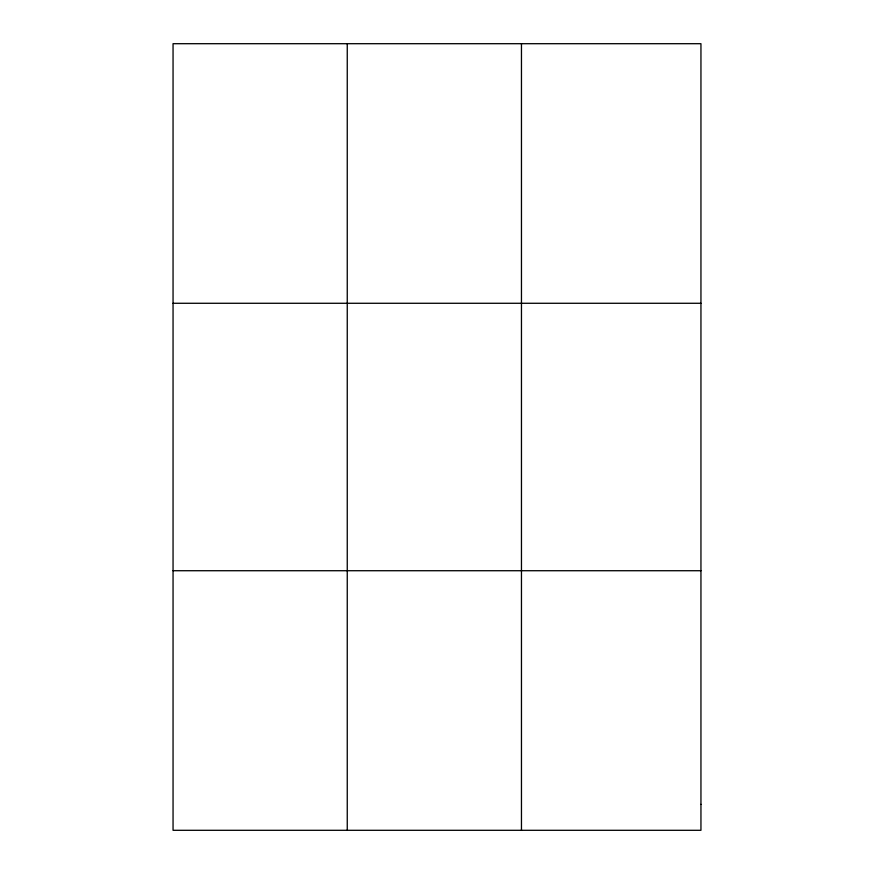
<?xml version="1.0" encoding="UTF-8"?>
<svg xmlns="http://www.w3.org/2000/svg" width="874" height="874" viewBox="0 0 874 874"><rect width="100%" height="100%" fill="white"/><g stroke="black" fill="none" stroke-linecap="round" stroke-linejoin="round"><path stroke-width="1.31" d="M347.251 43.7L347.251 830.3M521.461 43.7L521.461 830.3M173.052 303.278L700.948 303.278M173.052 570.722L700.948 570.722M700.948 804.342L700.948 830.3L173.052 830.3L173.052 43.7L700.948 43.7L700.948 804.342"/></g></svg>
